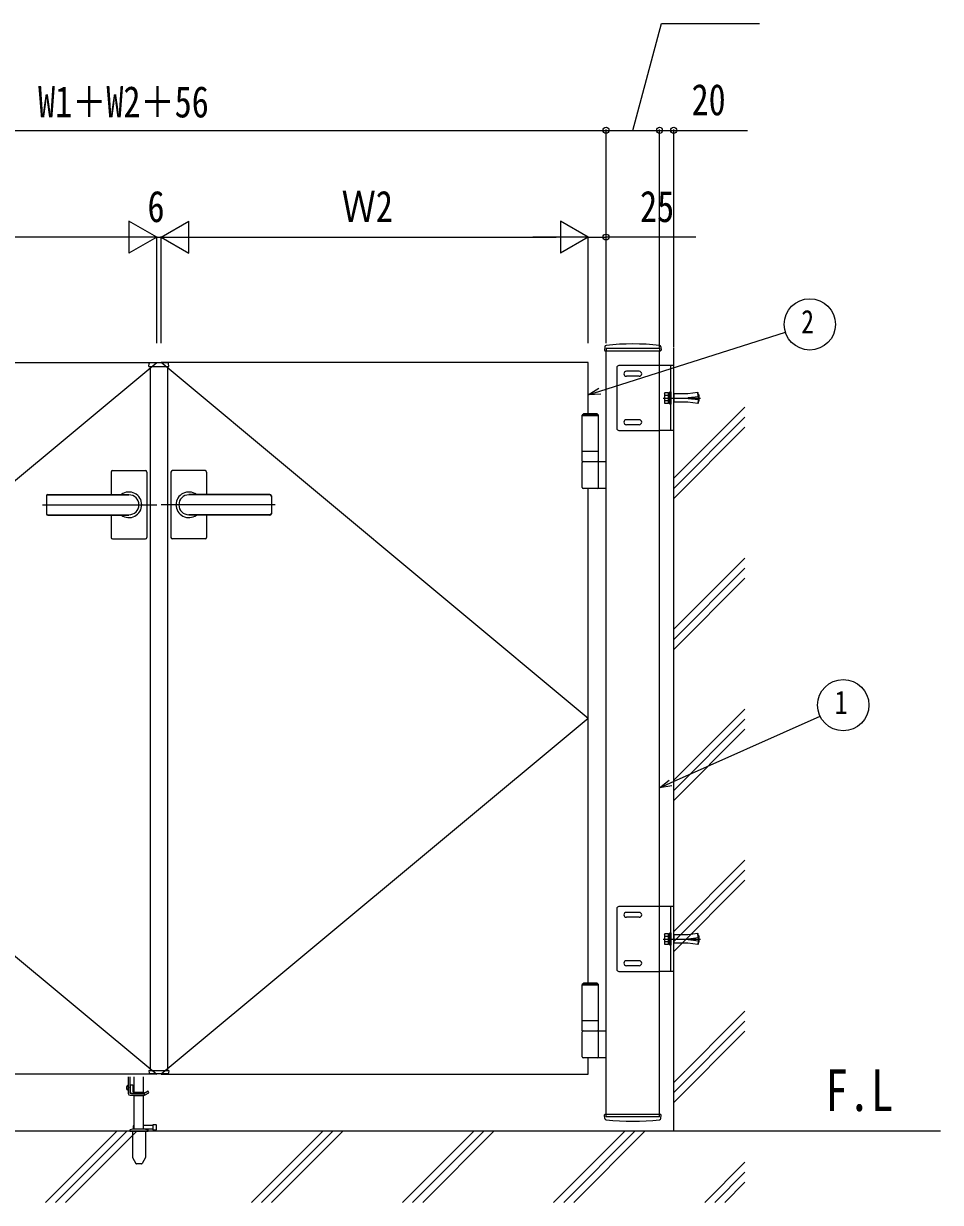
# Model space of a CAD drawing. Units: millimetres, scale not verified. Extents: x -4205 to 4205, y -2970 to 2970.
# Drawn here: x -1862 to -575, y -131 to 1525 of the extents above; entities that cross this region are included whole.
import ezdxf
from ezdxf.enums import TextEntityAlignment as Align

# ---------------------------------------------------------------- set-up
doc = ezdxf.new("R2010")
doc.units = ezdxf.units.MM
doc.header["$LTSCALE"] = 20
for name, color, linetype in [('0-2_USER1', 3, 'Continuous'), ('0-4_YKK_A1', 4, 'Continuous'), ('0-5_YKK_D', 6, 'Continuous')]:
    doc.layers.add(name, color=color, linetype=linetype)
doc.styles.add('ＭＳ ゴシック', font='')
doc.styles.get('ＭＳ ゴシック').set_extended_font_data('MS Gothic')

msp = doc.modelspace()

# ---------------------------------------------------------------- linework, layer by layer
at = {"layer": '0-4_YKK_A1'}
for p, q in [((-1045.88, 1070.9), (-1046.14, 1066.03)), ((-1045.64, 1065.5), (-967.44, 1065.5)), ((-1044.04, 1069), (-1044.04, 1065.5)), ((-1044.04, -11), (-1044.04, 1065.5)), ((-969.04, -11), (-969.04, 1065.5)), ((-967.2, 1070.9), (-966.94, 1066.03)), ((-949.04, -31), (-949.04, 1069)), ((-2275.04, 549), (-1675.04, 1049)), ((-1685.94, 1043.5), (-1685.73, 1047.55)), ((-1685.94, 1043.5), (-1658.14, 1043.5)), ((-1659.35, 1048.5), (-1684.73, 1048.5)), ((-1684.04, 1043.5), (-1684.04, 54.5)), ((-1069.04, 549), (-1669.04, 1049)), ((-1660.04, 1043.5), (-1660.04, 54.5)), ((-1658.14, 1043.5), (-1658.35, 1047.55)), ((-1069.04, 977), (-1069.04, 1049)), ((-969.04, 1044.5), (-1026.04, 1044.5)), ((-949.04, 1044.5), (-969.04, 1044.5)), ((-953.04, 953.5), (-953.04, 1044.5)), ((-949.04, 953.5), (-949.04, 1044.5)), ((-1029.04, 1041.5), (-1029.04, 956.5)), ((-997.54, 1036.5), (-1015.54, 1036.5)), ((-997.54, 1029.5), (-1015.54, 1029.5)), ((-964.14, 999), (-911.73, 999)), ((-962.14, 1005.5), (-961.56, 1006.51)), ((-962.14, 1005.5), (-962.14, 992.5)), ((-956.64, 1002.75), (-961.56, 1002.75)), ((-956.64, 995.25), (-961.56, 995.25)), ((-956.64, 1006.25), (-954.64, 1006.25)), ((-949.04, 1004.5), (-948.54, 1005)), ((-949.04, 1004.5), (-949.04, 993.5)), ((-929.37, 1005), (-948.54, 1005)), ((-948.54, 993), (-948.54, 1005)), ((-915.31, 1006.71), (-929.37, 1005)), ((-929.04, 999.5), (-914.15, 1001.31)), ((-929.04, 999.5), (-929.04, 998.5)), ((-929.04, 998.5), (-914.15, 996.69)), ((-914.75, 1006.25), (-915.31, 1006.69)), ((-914.65, 1001.25), (-915.31, 1006.69)), ((-914.65, 996.75), (-915.31, 991.31)), ((-914.15, 1001.31), (-914.75, 1006.25)), ((-914.15, 996.69), (-914.75, 991.75)), ((-914.04, 1003.5), (-914.41, 1003.46)), ((-914.04, 994.5), (-914.41, 994.54)), ((-913.54, 1003), (-914.04, 1003.5)), ((-914.04, 994.5), (-914.04, 1003.5)), ((-914.04, 994.5), (-913.54, 995)), ((-913.54, 995), (-913.54, 1003)), ((-962.14, 992.5), (-961.56, 991.49)), ((-956.64, 991.49), (-961.56, 991.49)), ((-949.04, 993.5), (-948.54, 993)), ((-949.04, 886.21), (-849.04, 986.21)), ((-914.75, 991.75), (-915.31, 991.31)), ((-1075.54, 977), (-1077.54, 975)), ((-1054.54, 975), (-1077.54, 975)), ((-1054.54, 974), (-1077.54, 974)), ((-1056.54, 977), (-1075.54, 977)), ((-1056.54, 977), (-1054.54, 975)), ((-997.54, 968.5), (-1015.54, 968.5)), ((-997.54, 961.5), (-1015.54, 961.5)), ((-949.04, 872.07), (-849.04, 972.07)), ((-1026.04, 953.5), (-969.04, 953.5)), ((-949.04, 953.5), (-969.04, 953.5)), ((-949.04, 857.92), (-849.04, 957.92)), ((-1054.54, 924), (-1077.54, 924)), ((-1739.04, 895), (-1739.04, 863.5)), ((-1737.04, 897), (-1691.04, 897)), ((-1689.04, 895), (-1689.04, 849)), ((-1655.04, 895), (-1655.04, 849)), ((-1607.04, 897), (-1653.04, 897)), ((-1605.04, 895), (-1605.04, 863.5)), ((-1077.54, 910), (-1044.04, 910)), ((-1077.54, 873.5), (-1077.54, 908.5)), ((-1054.54, 873.5), (-1054.54, 908.5)), ((-1830.04, 861.5), (-1830.04, 836.5)), ((-1828.04, 863.5), (-1714.04, 863.5)), ((-1828.04, 863), (-1714.04, 863)), ((-1516.04, 863.5), (-1630.04, 863.5)), ((-1516.04, 863), (-1630.04, 863)), ((-1514.04, 861.5), (-1514.04, 836.5)), ((-1044.04, 872), (-1076.04, 872)), ((-1069.04, 177), (-1069.04, 872)), ((-1835.3, 849), (-1675.04, 849)), ((-1689.04, 849), (-1689.04, 803)), ((-1508.78, 849), (-1669.04, 849)), ((-1655.04, 849), (-1655.04, 803)), ((-1828.04, 835), (-1714.04, 835)), ((-1828.04, 834.5), (-1714.04, 834.5)), ((-1739.04, 834.5), (-1739.04, 803)), ((-1516.04, 835), (-1630.04, 835)), ((-1516.04, 834.5), (-1630.04, 834.5)), ((-1605.04, 834.5), (-1605.04, 803)), ((-1737.04, 801), (-1691.04, 801)), ((-1607.04, 801), (-1653.04, 801)), ((-949.04, 674.08), (-849.04, 774.08)), ((-949.04, 659.93), (-849.04, 759.93)), ((-949.04, 645.79), (-849.04, 745.79)), ((-2275.04, 549), (-1675.04, 49)), ((-1069.04, 549), (-1669.04, 49)), ((-949.04, 461.94), (-849.04, 561.94)), ((-949.04, 447.8), (-849.04, 547.8)), ((-949.04, 433.66), (-849.04, 533.66)), ((-949.04, 249.81), (-849.04, 349.81)), ((-949.04, 235.67), (-849.04, 335.67)), ((-949.04, 221.53), (-849.04, 321.53)), ((-969.04, 284.5), (-1026.04, 284.5)), ((-949.04, 284.5), (-969.04, 284.5)), ((-953.04, 193.5), (-953.04, 284.5)), ((-949.04, 193.5), (-949.04, 284.5)), ((-1029.04, 281.5), (-1029.04, 196.5)), ((-997.54, 276.5), (-1015.54, 276.5)), ((-997.54, 269.5), (-1015.54, 269.5)), ((-964.14, 239), (-911.73, 239)), ((-962.14, 245.5), (-961.56, 246.51)), ((-962.14, 245.5), (-962.14, 232.5)), ((-962.14, 232.5), (-961.56, 231.49)), ((-956.64, 242.75), (-961.56, 242.75)), ((-956.64, 235.25), (-961.56, 235.25)), ((-956.64, 246.25), (-954.64, 246.25)), ((-949.04, 244.5), (-948.54, 245)), ((-949.04, 244.5), (-949.04, 233.5)), ((-949.04, 233.5), (-948.54, 233)), ((-929.37, 245), (-948.54, 245)), ((-948.54, 233), (-948.54, 245)), ((-915.31, 246.71), (-929.37, 245)), ((-929.04, 239.5), (-914.15, 241.31)), ((-929.04, 239.5), (-929.04, 238.5)), ((-929.04, 238.5), (-914.15, 236.69)), ((-914.75, 246.25), (-915.31, 246.69)), ((-914.65, 241.25), (-915.31, 246.69)), ((-914.65, 236.75), (-915.31, 231.31)), ((-914.15, 241.31), (-914.75, 246.25)), ((-914.15, 236.69), (-914.75, 231.75)), ((-914.04, 243.5), (-914.41, 243.46)), ((-914.04, 234.5), (-914.41, 234.54)), ((-913.54, 243), (-914.04, 243.5)), ((-914.04, 234.5), (-914.04, 243.5)), ((-914.04, 234.5), (-913.54, 235)), ((-913.54, 235), (-913.54, 243)), ((-956.64, 231.49), (-961.56, 231.49)), ((-914.75, 231.75), (-915.31, 231.31)), ((-997.54, 208.5), (-1015.54, 208.5)), ((-997.54, 201.5), (-1015.54, 201.5)), ((-1026.04, 193.5), (-969.04, 193.5)), ((-949.04, 193.5), (-969.04, 193.5)), ((-1075.54, 177), (-1077.54, 175)), ((-1054.54, 175), (-1077.54, 175)), ((-1054.54, 174), (-1077.54, 174)), ((-1056.54, 177), (-1075.54, 177)), ((-1056.54, 177), (-1054.54, 175)), ((-949.04, 37.68), (-849.04, 137.68)), ((-1054.54, 124), (-1077.54, 124)), ((-949.04, 23.54), (-849.04, 123.54)), ((-1077.54, 110), (-1044.04, 110)), ((-1077.54, 73.5), (-1077.54, 108.5)), ((-1054.54, 73.5), (-1054.54, 108.5)), ((-949.04, 9.4), (-849.04, 109.4)), ((-1044.04, 72), (-1076.04, 72)), ((-1685.94, 54.5), (-1658.14, 54.5)), ((-1685.94, 54.5), (-1685.73, 50.45)), ((-1658.14, 54.5), (-1658.35, 50.45)), ((-1715.04, 33.5), (-1715.56, 33.36)), ((-1715.04, 45.5), (-1715.04, 22)), ((-1712.54, 22), (-1712.54, 45.5)), ((-1712.54, 34), (-1709.04, 34)), ((-1712.54, 33.5), (-1712.54, 34)), ((-1708.54, 33.5), (-1708.54, 25)), ((-1706.54, 24), (-1706.54, 45.5)), ((-1693.54, 24), (-1693.54, 45.5)), ((-1659.35, 49.5), (-1684.73, 49.5)), ((-1715.04, 26.5), (-1715.56, 26.64)), ((-1692.71, 22), (-1712.54, 22)), ((-1712.54, 19.5), (-1692.04, 19.5)), ((-1706.54, -28), (-1706.54, 18.5)), ((-1693.54, -28), (-1693.54, 18.5)), ((-1693.17, 18.5), (-1693.17, 19.5)), ((-1687.23, 25.17), (-1692.71, 22)), ((-1692.29, 19.5), (-1692.29, 22.24)), ((-1692.04, 19.5), (-1685.98, 23)), ((-1685.98, 23), (-1687.23, 25.17)), ((-1045.88, -12.9), (-1046.14, -8.03)), ((-967.44, -7.5), (-1045.64, -7.5)), ((-969.04, -11), (-1044.04, -11)), ((-967.2, -12.9), (-966.94, -8.03)), ((-574.62, -31), (-2575.04, -31)), ((-1831.23, -131), (-1731.23, -31)), ((-1817.09, -131), (-1717.09, -31)), ((-1802.95, -131), (-1702.95, -31)), ((-1713.04, -30.16), (-1713.04, -31)), ((-1713.04, -31), (-1687.04, -31)), ((-1709.04, -28), (-1712.38, -29.22)), ((-1709.29, -31), (-1709.29, -68.03)), ((-1691.04, -28), (-1709.04, -28)), ((-1708.04, -23.5), (-1708.04, -27.5)), ((-1706.54, -23.5), (-1708.04, -23.5)), ((-1706.54, -27.5), (-1708.04, -27.5)), ((-1707.35, -31), (-1692.74, -31)), ((-1680.54, -23), (-1693.54, -23)), ((-1680.54, -28), (-1693.54, -28)), ((-1691.04, -28), (-1687.7, -29.22)), ((-1690.79, -31), (-1690.79, -68.03)), ((-1687.04, -30.16), (-1687.04, -31)), ((-1680.54, -29), (-1676.04, -29)), ((-1676.04, -22), (-1676.04, -29)), ((-1675.54, -28.5), (-1675.54, -22.5)), ((-1541.98, -131), (-1441.98, -31)), ((-1527.84, -131), (-1427.84, -31)), ((-1513.7, -131), (-1413.7, -31)), ((-1329.85, -131), (-1229.85, -31)), ((-1315.71, -131), (-1215.71, -31)), ((-1301.57, -131), (-1201.57, -31)), ((-949.04, -31), (-1190.28, -31)), ((-1117.72, -131), (-1017.72, -31)), ((-1103.58, -131), (-1003.58, -31)), ((-1089.44, -131), (-989.44, -31)), ((-1709.29, -68.03), (-1704.4, -76.5)), ((-1696.55, -77), (-1703.53, -77)), ((-1690.79, -68.03), (-1695.68, -76.5)), ((-905.59, -131), (-849.04, -74.45)), ((-891.45, -131), (-849.04, -88.59)), ((-877.3, -131), (-849.04, -102.74))]:
    msp.add_line(p, q, dxfattribs=at)
for points in [[(-1044.04, 1069), (-969.04, 1069), (-969.04, 1065.5)], [(-2275.04, 1049), (-1675.04, 1049), (-1675.04, 1048.5)], [(-1069.04, 1049), (-1669.04, 1049), (-1669.04, 1048.5)], [(-956.64, 991.49), (-956.64, 1006.51), (-961.56, 1006.51)], [(-954.64, 991.75), (-956.64, 991.75), (-956.64, 1006.25)], [(-915.31, 991.29), (-929.37, 993), (-948.54, 993)], [(-1077.54, 910), (-1077.54, 924), (-1077.54, 975)], [(-1054.54, 910), (-1054.54, 924), (-1054.54, 975)], [(-956.64, 231.49), (-956.64, 246.51), (-961.56, 246.51)], [(-954.64, 231.75), (-956.64, 231.75), (-956.64, 246.25)], [(-915.31, 231.29), (-929.37, 233), (-948.54, 233)], [(-1077.54, 110), (-1077.54, 124), (-1077.54, 175)], [(-1054.54, 110), (-1054.54, 124), (-1054.54, 175)], [(-1675.04, 49.5), (-1675.04, 49), (-2275.04, 49), (-2275.04, 72)], [(-1669.04, 49.5), (-1669.04, 49), (-1069.04, 49), (-1069.04, 72)], [(-1712.54, 33.5), (-1712.54, 24), (-1710.54, 22), (-1693.04, 22), (-1693.04, 23.5)], [(-1717.13, 32), (-1715.39, 31.15), (-1714.78, 30)], [(-1717.13, 28), (-1715.39, 28.85), (-1714.78, 30)], [(-1708.54, 25), (-1707.54, 24), (-1693.54, 24)], [(-1693.17, 18.5), (-1707.78, 18.5), (-1707.78, 19.5)], [(-1676.04, -22), (-1680.54, -22), (-1680.54, -29)]]:
    msp.add_lwpolyline(points, dxfattribs=at)
for points in [[(-953.04, 1007.5), (-953.04, 990.5), (-954.64, 990.5), (-954.64, 1007.5)], [(-953.04, 247.5), (-953.04, 230.5), (-954.64, 230.5), (-954.64, 247.5)]]:
    msp.add_lwpolyline(points, close=True, dxfattribs=at)
for centre, radius, start, end in [((-1045.64, 1066), 0.5, 177, 270), ((-1043.89, 1070.8), 2, 96.74435, 177), ((-1006.54, 755), 320, 83.25565, 96.74435), ((-969.2, 1070.8), 2, 3, 83.25565), ((-967.44, 1066), 0.5, 270, 3), ((-1684.73, 1047.5), 1, 90, 177), ((-1659.35, 1047.5), 1, 3, 90), ((-1026.04, 1041.5), 3, 90, 180), ((-1015.54, 1033), 3.5, 90, 270), ((-997.54, 1033), 3.5, 270, 90), ((-958.82, 1004.63), 3.32, 145.61575, 214.38425), ((-949.72, 999), 12.42, 162.41205, 197.58795), ((-958.82, 993.37), 3.32, 145.61575, 214.38425), ((-1015.54, 965), 3.5, 90, 270), ((-997.54, 965), 3.5, 270, 90), ((-1026.04, 956.5), 3, 180, 270), ((-1737.04, 895), 2, 90, 180), ((-1691.04, 895), 2, 0, 90), ((-1653.04, 895), 2, 90, 180), ((-1607.04, 895), 2, 0, 90), ((-1076.04, 908.5), 1.5, 90, 180), ((-1056.04, 908.5), 1.5, 0, 90), ((-1828.04, 861.5), 2, 90, 180), ((-1828.04, 861), 2, 90, 180), ((-1714.04, 849), 18, 359.99634, 126.33606), ((-1714.04, 849), 14, 270, 90), ((-1630.04, 849), 18, 53.66394, 180.00366), ((-1630.04, 849), 14, 90, 270), ((-1516.04, 861.5), 2, 0, 90), ((-1516.04, 861), 2, 0, 90), ((-1076.04, 873.5), 1.5, 180, 270), ((-1056.04, 873.5), 1.5, 270, 0), ((-1714.04, 849), 18, 233.66394, 359.99634), ((-1630.04, 849), 18, 180.00366, 306.33606), ((-1828.04, 837), 2, 180, 270), ((-1828.04, 836.5), 2, 180, 270), ((-1516.04, 837), 2, 270, 0), ((-1516.04, 836.5), 2, 270, 0), ((-1737.04, 803), 2, 180, 270), ((-1691.04, 803), 2, 270, 0), ((-1653.04, 803), 2, 180, 270), ((-1607.04, 803), 2, 270, 0), ((-1026.04, 281.5), 3, 90, 180), ((-1015.54, 273), 3.5, 90, 270), ((-997.54, 273), 3.5, 270, 90), ((-958.82, 244.63), 3.32, 145.61575, 214.38425), ((-949.72, 239), 12.42, 162.41205, 197.58795), ((-958.82, 233.37), 3.32, 145.61575, 214.38425), ((-1015.54, 205), 3.5, 90, 270), ((-997.54, 205), 3.5, 270, 90), ((-1026.04, 196.5), 3, 180, 270), ((-1076.04, 108.5), 1.5, 90, 180), ((-1056.04, 108.5), 1.5, 0, 90), ((-1076.04, 73.5), 1.5, 180, 270), ((-1056.04, 73.5), 1.5, 270, 0), ((-1684.73, 50.5), 1, 183, 270), ((-1659.35, 50.5), 1, 270, 357), ((-1714.96, 31.14), 2.3, 105, 143.11591), ((-1709.04, 33.5), 0.5, 0, 90), ((-1713.44, 30), 4.2, 143.11591, 216.88409), ((-1714.96, 28.86), 2.3, 216.88409, 255), ((-1712.54, 22), 2.5, 180, 270), ((-1693.54, 23.5), 0.5, 0, 90), ((-1045.64, -8), 0.5, 90, 183), ((-1043.89, -12.8), 2, 183, 263.25565), ((-1006.54, 303), 320, 263.25565, 276.74435), ((-969.2, -12.8), 2, 276.74435, 357), ((-967.44, -8), 0.5, 357, 90), ((-1712.04, -30.16), 1, 110, 180), ((-1688.04, -30.16), 1, 0, 70), ((-1676.04, -22.5), 0.5, 0, 90), ((-1676.04, -28.5), 0.5, 270, 0), ((-1703.53, -76), 1, 210, 270), ((-1696.55, -76), 1, 270, 330)]:
    msp.add_arc(centre, radius, start, end, dxfattribs=at)
at = {"layer": '0-5_YKK_D'}
for p, q in [((-2300.04, 1375), (-1044.04, 1375)), ((-1044.04, 1076.12), (-1044.04, 1376)), ((-1044.04, 1076.12), (-1044.04, 1376)), ((-1044.04, 1375), (-969.04, 1375)), ((-969.04, 1076.12), (-969.04, 1376)), ((-969.04, 1070), (-969.04, 1376)), ((-949.04, 1070), (-949.04, 1376)), ((-1675.04, 1225), (-1714.01, 1247.5)), ((-1714.01, 1247.5), (-1714.01, 1202.5)), ((-1669.04, 1225), (-1630.07, 1247.5)), ((-1630.07, 1202.5), (-1630.07, 1247.5)), ((-1069.04, 1225), (-1108.01, 1247.5)), ((-1108.01, 1247.5), (-1108.01, 1202.5)), ((-1675.04, 1076.12), (-1675.04, 1226)), ((-1675.04, 1076.12), (-1675.04, 1226)), ((-1669.04, 1076.12), (-1669.04, 1226)), ((-1669.04, 1076.12), (-1669.04, 1226)), ((-1069.04, 1076.12), (-1069.04, 1226)), ((-1069.04, 1076.12), (-1069.04, 1226)), ((-1044.04, 1076.12), (-1044.04, 1226)), ((-1720.04, 1225), (-2230.04, 1225)), ((-1675.04, 1225), (-1752.98, 1225)), ((-1675.04, 1225), (-1714.01, 1202.5)), ((-1675.04, 1225), (-1692.04, 1225)), ((-1675.04, 1225), (-1669.04, 1225)), ((-1669.04, 1225), (-1652.04, 1225)), ((-1669.04, 1225), (-1630.07, 1202.5)), ((-1669.04, 1225), (-1591.1, 1225)), ((-1624.04, 1225), (-1114.04, 1225)), ((-1069.04, 1225), (-1146.98, 1225)), ((-1069.04, 1225), (-1108.01, 1202.5)), ((-1069.04, 1225), (-1044.04, 1225)), ((-917.99, 1225), (-1044.04, 1225))]:
    msp.add_line(p, q, dxfattribs=at)
for points in [[(-1006.54, 1375), (-966.16, 1525), (-828.56, 1525)], [(-969.04, 1375), (-949.04, 1375), (-845.64, 1375)], [(-1069.04, 1003.45), (-1052.84, 1008.6), (-792.35, 1091.52)], [(-1051.46, 1004.26), (-1069.04, 1003.45), (-1054.22, 1012.94)], [(-969.04, 451.26), (-953.53, 458.21), (-743.65, 552.27)], [(-951.66, 454.05), (-969.04, 451.26), (-955.39, 462.37)]]:
    msp.add_lwpolyline(points, dxfattribs=at)
for centre, radius in [((-1044.04, 1375), 4.25), ((-1044.04, 1375), 4.25), ((-969.04, 1375), 4.25), ((-969.04, 1375), 4.25), ((-949.04, 1375), 4.25), ((-1044.04, 1225), 4.25), ((-758.04, 1102.44), 36), ((-711.07, 567.59), 36)]:
    msp.add_circle(centre, radius, dxfattribs=at)

# ---------------------------------------------------------------- texts
at = {"layer": '0-2_USER1', "style": 'ＭＳ ゴシック', "width": 0.8}
msp.add_text('F.L', height=58.65, dxfattribs=at).set_placement((-736.33, -20.19), align=Align.BOTTOM_LEFT)
at = {"layer": '0-5_YKK_D', "style": 'ＭＳ ゴシック', "width": 0.8}
for s, height, p in [('W1＋W2＋56', 43.99, (-1841.64, 1380)), ('20', 43.99, (-924.04, 1383)), ('6', 43.99, (-1688.04, 1233)), ('Ｗ2', 43.99, (-1415.44, 1233)), ('25', 43.99, (-996.39, 1233)), ('2', 32.99, (-770.04, 1079.94)), ('1', 32.99, (-723.07, 545.09))]:
    msp.add_text(s, height=height, dxfattribs=at).set_placement(p, align=Align.BOTTOM_LEFT)

doc.saveas('drawing.dxf')
